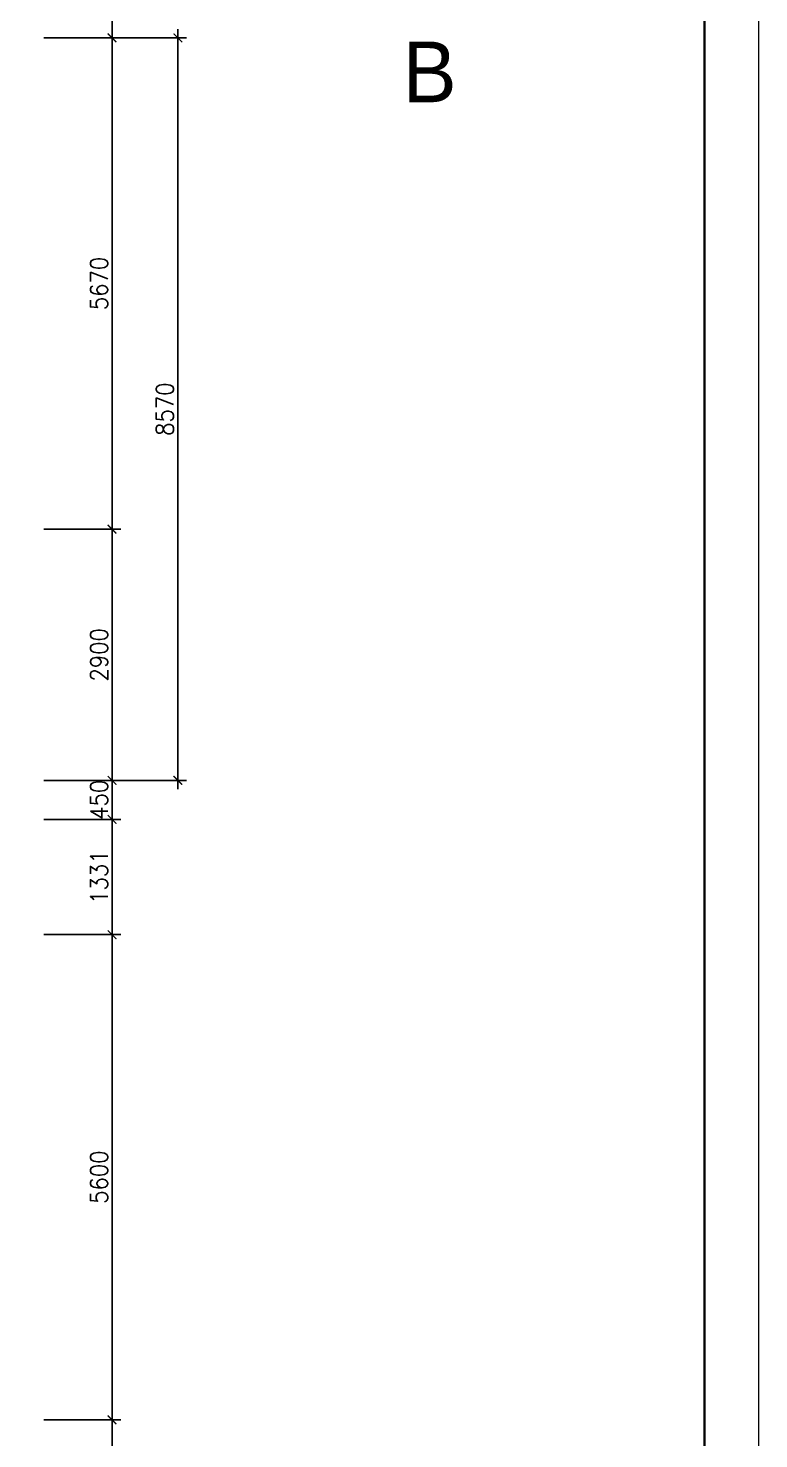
# Model space of a CAD drawing. Header units: millimetres. Extents: x -529782 to -142003, y -492574 to -273331.
# Drawn here: x -270265 to -261828, y -316331 to -300051 of the extents above; entities that cross this region are included whole.
import ezdxf

# ---------------------------------------------------------------- set-up
doc = ezdxf.new("R2010")
doc.units = ezdxf.units.MM
doc.header["$LTSCALE"] = 500
doc.header["$MEASUREMENT"] = 0
doc.header["$PDMODE"] = 3
doc.layers.get('0').update_dxf_attribs({"linetype": 'CONTINUOUS', "lineweight": 13})
doc.layers.get('Defpoints').update_dxf_attribs({"color": 255, "linetype": 'CONTINUOUS', "lineweight": 13})
for name, color, linetype, lineweight in [('1.cat 30', 30, 'CONTINUOUS', 35), ('2.thay 145', 145, 'CONTINUOUS', 18), ('3.manh 08', 8, 'CONTINUOUS', 9), ('4.dim 08', 8, 'CONTINUOUS', 13), ('9.text \xad white', 7, 'CONTINUOUS', 15)]:
    doc.layers.add(name, color=color, linetype=linetype, lineweight=lineweight)
doc.styles.add('CA.JSC1', font='')
doc.styles.get("Standard").update_dxf_attribs({"font": 'txt.shx', "width": 0.9})
doc.styles.get('CA.JSC1').set_extended_font_data('.VnAvantH')
doc.dimstyles.new('CA 100', dxfattribs={"dimscale": 0, "dimtxt": 200, "dimasz": 100, "dimexe": 100, "dimexo": 0, "dimgap": 50, "dimtad": 1, "dimdec": 0, "dimzin": 0, "dimdsep": 46, "dimtxsty": 'Standard', "dimblk": 'ARCHTICK', "dimcen": 0.09, "dimdle": 100, "dimclrd": 256, "dimclre": 256, "dimclrt": 7, "dimadec": 0, "dimazin": 0, "dimtfac": 1, "dimtdec": 0, "dimtix": 1, "dimtmove": 2, "dimatfit": 3, "dimldrblk": 'DOT', "dimfxl": 0, "dimtolj": 1, "dimtzin": 0, "dimarcsym": 0})

# ---------------------------------------------------------------- blocks, each defined once
blk = doc.blocks.new('khung co loan')
at = {"layer": '1.cat 30'}
blk.add_lwpolyline([(1158.3, -14553.5), (1158.3, -303.5), (20658.3, -303.5), (20658.3, -14553.5)], close=True, dxfattribs=at)
at = {"layer": '3.manh 08'}
blk.add_lwpolyline([(0, -14850), (21000, -14850), (21000, 0), (0, 0)], close=True, dxfattribs=at)
blk = doc.blocks.new('_ArchTick')
at = {"color": 1, "linetype": 'ByBlock', "const_width": 0.15}
blk.add_lwpolyline([(-0.5, -0.5), (0.5, 0.5)], dxfattribs=at)
blk = doc.blocks.new('*D68')
at = {"layer": '4.dim 08', "lineweight": -2, "transparency": 16777216}
for p, q in [((-269297, -297013), (-269297, -300263)), ((-270085, -297113), (-269197, -297113)), ((-270085, -300163), (-269197, -300163))]:
    blk.add_line(p, q, dxfattribs=at)
at = {"layer": 'Defpoints', "color": 0, "transparency": 16777216}
for p in [(-270085, -297113), (-270085, -300163), (-269297, -300163)]:
    blk.add_point(p, dxfattribs=at)
at = {"layer": '4.dim 08', "lineweight": -2, "transparency": 16777216, "xscale": 100, "yscale": 100, "zscale": 100}
for p, rotation in [((-269297, -297113), 90), ((-269297, -300163), 270)]:
    blk.add_blockref('_ArchTick', p, dxfattribs=dict(at, rotation=rotation))
at = {"layer": '4.dim 08', "color": 7, "transparency": 16777216, "insert": (-269447, -298638), "char_height": 200, "attachment_point": 5, "rotation": 90}
blk.add_mtext('\\A1;3050', dxfattribs=at)
blk = doc.blocks.new('_DOT')
at = {"color": 1, "linetype": 'ByBlock'}
blk.add_line((-0.5, 0), (-1, 0), dxfattribs=at)
at = {"color": 1, "linetype": 'ByBlock', "const_width": 0.5}
blk.add_lwpolyline([(-0.25, 0, 1), (0.25, 0, 1)], format="xyb", close=True, dxfattribs=at)
blk = doc.blocks.new('*D69')
at = {"layer": '4.dim 08', "lineweight": -2, "transparency": 16777216}
for p, q in [((-270085, -300163), (-269197, -300163)), ((-269297, -300063), (-269297, -305933)), ((-270085, -305833), (-269197, -305833))]:
    blk.add_line(p, q, dxfattribs=at)
at = {"layer": 'Defpoints', "color": 0, "transparency": 16777216}
for p in [(-270085, -300163), (-270085, -305833), (-269297, -305833)]:
    blk.add_point(p, dxfattribs=at)
at = {"layer": '4.dim 08', "lineweight": -2, "transparency": 16777216, "xscale": 100, "yscale": 100, "zscale": 100}
for p, rotation in [((-269297, -300163), 90), ((-269297, -305833), 270)]:
    blk.add_blockref('_ArchTick', p, dxfattribs=dict(at, rotation=rotation))
at = {"layer": '4.dim 08', "color": 7, "transparency": 16777216, "insert": (-269447, -302998), "char_height": 200, "attachment_point": 5, "rotation": 90}
blk.add_mtext('\\A1;5670', dxfattribs=at)
blk = doc.blocks.new('*D70')
at = {"layer": '4.dim 08', "lineweight": -2, "transparency": 16777216}
for p, q in [((-269297, -305733), (-269297, -308833)), ((-270085, -305833), (-269197, -305833)), ((-270085, -308733), (-269197, -308733))]:
    blk.add_line(p, q, dxfattribs=at)
at = {"layer": 'Defpoints', "color": 0, "transparency": 16777216}
for p in [(-270085, -305833), (-270085, -308733), (-269297, -308733)]:
    blk.add_point(p, dxfattribs=at)
at = {"layer": '4.dim 08', "lineweight": -2, "transparency": 16777216, "xscale": 100, "yscale": 100, "zscale": 100}
for p, rotation in [((-269297, -305833), 90), ((-269297, -308733), 270)]:
    blk.add_blockref('_ArchTick', p, dxfattribs=dict(at, rotation=rotation))
at = {"layer": '4.dim 08', "color": 7, "transparency": 16777216, "insert": (-269447, -307283), "char_height": 200, "attachment_point": 5, "rotation": 90}
blk.add_mtext('\\A1;2900', dxfattribs=at)
blk = doc.blocks.new('*D71')
at = {"layer": '4.dim 08', "lineweight": -2, "transparency": 16777216}
for p, q in [((-269297, -308733), (-269297, -308633)), ((-270085, -308733), (-269197, -308733)), ((-269297, -308733), (-269297, -309183)), ((-270085, -309183), (-269197, -309183)), ((-269297, -309183), (-269297, -309283))]:
    blk.add_line(p, q, dxfattribs=at)
at = {"layer": 'Defpoints', "color": 0, "transparency": 16777216}
for p in [(-270085, -308733), (-270085, -309183), (-269297, -309183)]:
    blk.add_point(p, dxfattribs=at)
at = {"layer": '4.dim 08', "lineweight": -2, "transparency": 16777216, "xscale": 100, "yscale": 100, "zscale": 100}
for p, rotation in [((-269297, -308733), 270), ((-269297, -309183), 90)]:
    blk.add_blockref('_ArchTick', p, dxfattribs=dict(at, rotation=rotation))
at = {"layer": '4.dim 08', "color": 7, "transparency": 16777216, "insert": (-269447, -308958), "char_height": 200, "attachment_point": 5, "rotation": 90}
blk.add_mtext('\\A1;450', dxfattribs=at)
blk = doc.blocks.new('*D72')
at = {"layer": '4.dim 08', "lineweight": -2, "transparency": 16777216}
for p, q in [((-269297, -309083), (-269297, -310613)), ((-270085, -309183), (-269197, -309183)), ((-270085, -310513), (-269197, -310513))]:
    blk.add_line(p, q, dxfattribs=at)
at = {"layer": 'Defpoints', "color": 0, "transparency": 16777216}
for p in [(-270085, -309183), (-270085, -310513), (-269297, -310513)]:
    blk.add_point(p, dxfattribs=at)
at = {"layer": '4.dim 08', "lineweight": -2, "transparency": 16777216, "xscale": 100, "yscale": 100, "zscale": 100}
for p, rotation in [((-269297, -309183), 90), ((-269297, -310513), 270)]:
    blk.add_blockref('_ArchTick', p, dxfattribs=dict(at, rotation=rotation))
at = {"layer": '4.dim 08', "color": 7, "transparency": 16777216, "insert": (-269447, -309848), "char_height": 200, "attachment_point": 5, "rotation": 90}
blk.add_mtext('\\A1;1331', dxfattribs=at)
blk = doc.blocks.new('*D73')
at = {"layer": '4.dim 08', "lineweight": -2, "transparency": 16777216}
for p, q in [((-269297, -310413), (-269297, -316213)), ((-270085, -310513), (-269197, -310513)), ((-270085, -316113), (-269197, -316113))]:
    blk.add_line(p, q, dxfattribs=at)
at = {"layer": 'Defpoints', "color": 0, "transparency": 16777216}
for p in [(-270085, -310513), (-270085, -316113), (-269297, -316113)]:
    blk.add_point(p, dxfattribs=at)
at = {"layer": '4.dim 08', "lineweight": -2, "transparency": 16777216, "xscale": 100, "yscale": 100, "zscale": 100}
for p, rotation in [((-269297, -310513), 90), ((-269297, -316113), 270)]:
    blk.add_blockref('_ArchTick', p, dxfattribs=dict(at, rotation=rotation))
at = {"layer": '4.dim 08', "color": 7, "transparency": 16777216, "insert": (-269447, -313313), "char_height": 200, "attachment_point": 5, "rotation": 90}
blk.add_mtext('\\A1;5600', dxfattribs=at)
blk = doc.blocks.new('*D74')
at = {"layer": '4.dim 08', "lineweight": -2, "transparency": 16777216}
for p, q in [((-270085, -316113), (-269197, -316113)), ((-269297, -316013), (-269297, -322213)), ((-270085, -322113), (-269197, -322113))]:
    blk.add_line(p, q, dxfattribs=at)
at = {"layer": 'Defpoints', "color": 0, "transparency": 16777216}
for p in [(-270085, -316113), (-270085, -322113), (-269297, -322113)]:
    blk.add_point(p, dxfattribs=at)
at = {"layer": '4.dim 08', "lineweight": -2, "transparency": 16777216, "xscale": 100, "yscale": 100, "zscale": 100}
for p, rotation in [((-269297, -316113), 90), ((-269297, -322113), 270)]:
    blk.add_blockref('_ArchTick', p, dxfattribs=dict(at, rotation=rotation))
at = {"layer": '4.dim 08', "color": 7, "transparency": 16777216, "insert": (-269447, -319113), "char_height": 200, "attachment_point": 5, "rotation": 90}
blk.add_mtext('\\A1;6000', dxfattribs=at)
blk = doc.blocks.new('*D76')
at = {"layer": '4.dim 08', "lineweight": -2, "transparency": 16777216}
for p, q in [((-270085, -300163), (-268437, -300163)), ((-268537, -300063), (-268537, -308833)), ((-270085, -308733), (-268437, -308733))]:
    blk.add_line(p, q, dxfattribs=at)
at = {"layer": 'Defpoints', "color": 0, "transparency": 16777216}
for p in [(-270085, -300163), (-270085, -308733), (-268537, -308733)]:
    blk.add_point(p, dxfattribs=at)
at = {"layer": '4.dim 08', "lineweight": -2, "transparency": 16777216, "xscale": 100, "yscale": 100, "zscale": 100}
for p, rotation in [((-268537, -300163), 90), ((-268537, -308733), 270)]:
    blk.add_blockref('_ArchTick', p, dxfattribs=dict(at, rotation=rotation))
at = {"layer": '4.dim 08', "color": 7, "transparency": 16777216, "insert": (-268687, -304448), "char_height": 200, "attachment_point": 5, "rotation": 90}
blk.add_mtext('\\A1;8570', dxfattribs=at)

msp = doc.modelspace()

# ---------------------------------------------------------------- block references
at = {"layer": '2.thay 145', "xscale": 2.06987448502332, "yscale": 2.069874485139735, "zscale": 2.069874485098825, "rotation": 270}
msp.add_blockref('khung co loan', (-261828.4, -291894.3), dxfattribs=at)

# ---------------------------------------------------------------- texts
at = {"layer": '9.text \xad white', "style": 'CA.JSC1'}
msp.add_text('b', height=700, dxfattribs=at).set_placement((-265941.7, -300905.6))

# ---------------------------------------------------------------- dimensions: what is measured, and where the dimension line sits
at = {"layer": '4.dim 08', "color": 251}
for base, p1, p2, picture, middle in [((-269297.3, -300162.9), (-270085.3, -297112.9), (-270085.3, -300162.9), '*D68', (-269447.3, -298637.9)), ((-269297.3, -305832.9), (-270085.3, -300162.9), (-270085.3, -305832.9), '*D69', (-269447.3, -302997.9)), ((-268536.8, -308732.9), (-270085.3, -300162.9), (-270085.3, -308732.9), '*D76', (-268686.8, -304447.9)), ((-269297.3, -308732.9), (-270085.3, -305832.9), (-270085.3, -308732.9), '*D70', (-269447.3, -307282.9)), ((-269297.3, -309182.9), (-270085.3, -308732.9), (-270085.3, -309182.9), '*D71', (-269447.3, -308957.9)), ((-269297.2599887, -310513.4056546), (-270085.2599887, -309182.9056546), (-270085.2599887, -310513.4056546), '*D72', (-269447.2599887, -309848.1556546)), ((-269297.2599887, -316112.9056546), (-270085.2599887, -310513.4056546), (-270085.2599887, -316112.9056546), '*D73', (-269447.2599887, -313313.1556546)), ((-269297.3, -322112.9), (-270085.3, -316112.9), (-270085.3, -322112.9), '*D74', (-269447.3, -319112.9))]:
    dim = msp.add_linear_dim(base=base, p1=p1, p2=p2, angle=90, dimstyle='CA 100', override={"dimscale": 1}, dxfattribs=at)
    dim.commit()
    dim.dimension.update_dxf_attribs({"geometry": picture, "text_midpoint": middle})

doc.saveas('drawing.dxf')
